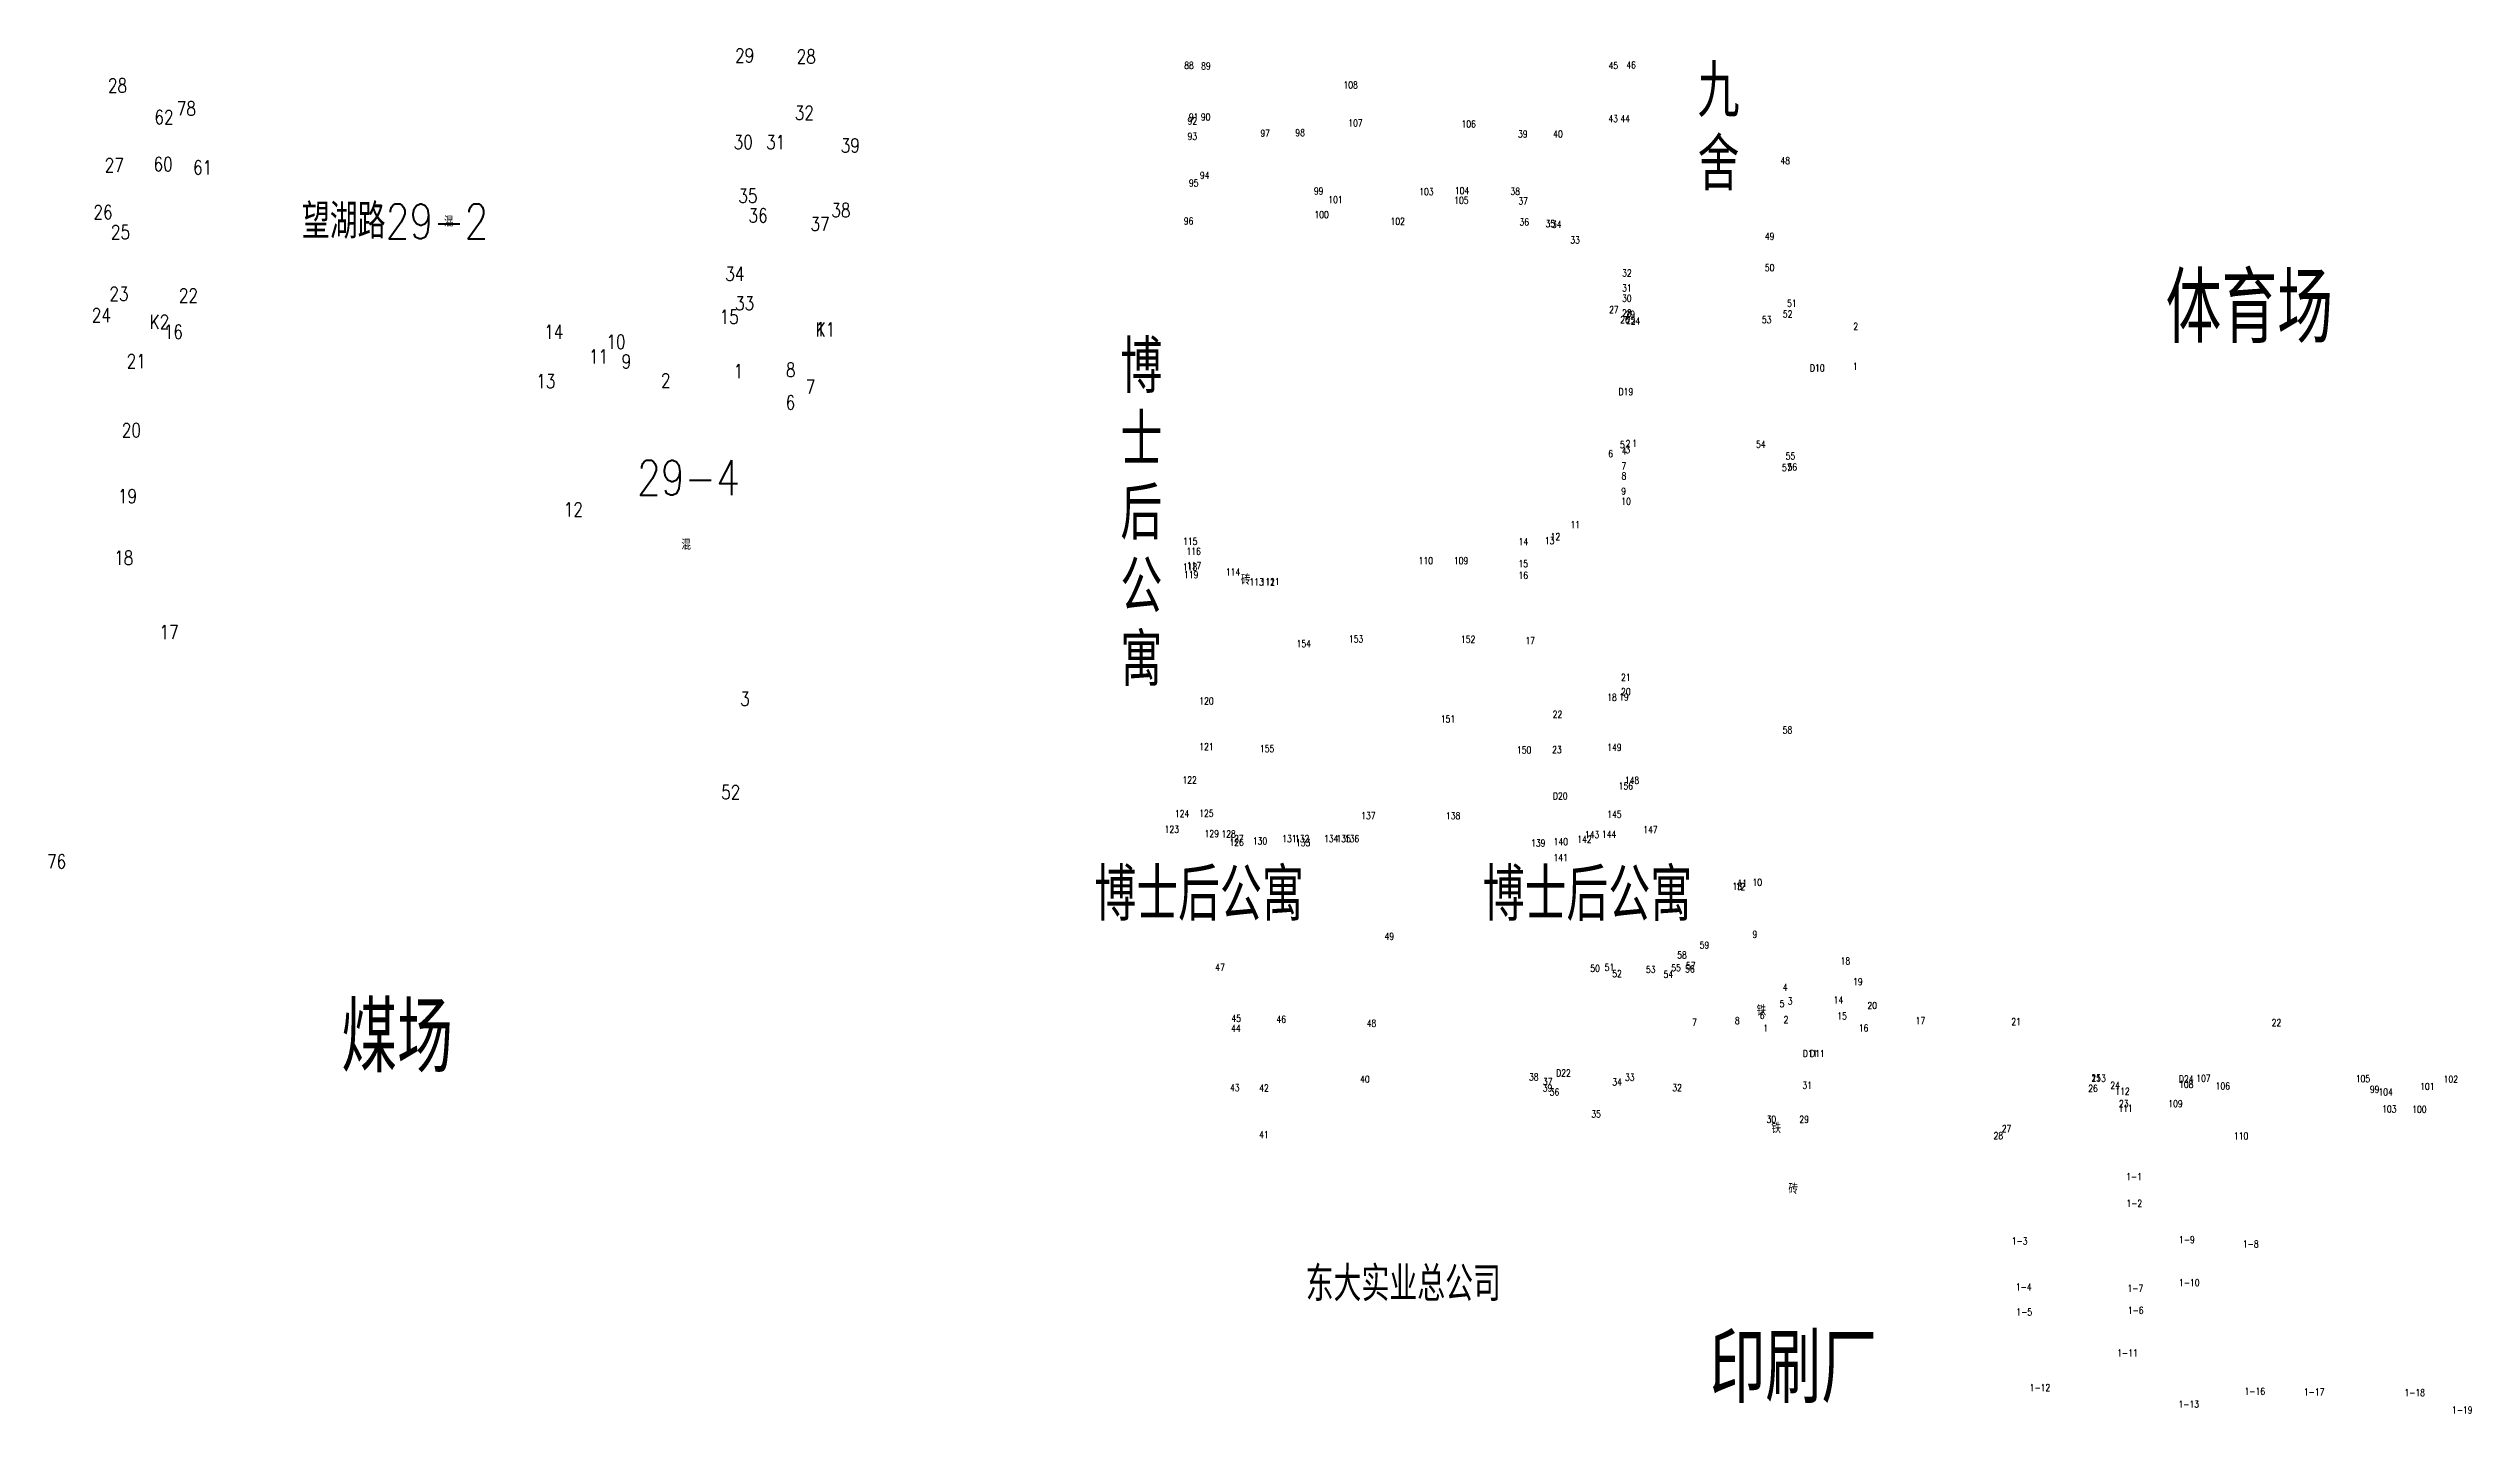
# Model space of a CAD drawing. Extents: x -992 to 2561, y -723 to 1492.
# Drawn here: x -492.5 to -145.2, y -489.8 to -294.1 of the extents above; entities that cross this region are included whole.
import ezdxf
from ezdxf.enums import TextEntityAlignment as Align

# ---------------------------------------------------------------- set-up
doc = ezdxf.new("R2010")
doc.units = 0
doc.header["$LTSCALE"] = 0.5
doc.linetypes.add('X6', pattern=[2, 1, -1])
for name, color, linetype in [('JMD', 6, 'CONTINUOUS'), ('ZDH', 1, 'CONTINUOUS'), ('ZJ', 7, 'CONTINUOUS')]:
    doc.layers.add(name, color=color, linetype=linetype)
doc.styles.add('HZ', font='rs.shx', dxfattribs={"width": 0.8, "bigfont": 'hztxt.shx'})

msp = doc.modelspace()

# ---------------------------------------------------------------- texts
at = {"layer": 'JMD', "linetype": 'Continuous', "style": 'HZ', "width": 0.8}
for s, p in [('九', (-256.11, -304, -8.92)), ('舍', (-256.11, -314.5, -8.92)), ('博', (-338.85, -343.53, -8.92)), ('士', (-338.85, -354.03, -8.92)), ('后', (-338.85, -364.53, -8.92)), ('公', (-338.85, -375.03, -8.92)), ('寓', (-338.85, -385.53, -8.92))]:
    msp.add_text(s, height=7.5, dxfattribs=at).set_placement(p)
for s, p in [('混', (-434.44, -318.94, -0.21)), ('混', (-400.41, -365.26, -0.21)), ('砖', (-320.2, -370.28, -8.92)), ('铁', (-246.28, -432.04, -8.92)), ('铁', (-246.28, -432.04, -8.92)), ('铁', (-244.16, -448.9, -8.92)), ('铁', (-244.16, -448.9, -8.92)), ('砖', (-241.71, -457.61, -8.92))]:
    msp.add_text(s, height=1.5, dxfattribs=at).set_placement(p, align=Align.MIDDLE_RIGHT)
for s, height, p in [('体育场', 10, (-177.02, -330.82, -8.92)), ('博士后公寓', 7.5, (-327.57, -415.03, -8.92)), ('博士后公寓', 7.5, (-271.9, -415.05, -8.92)), ('东大实业总公司', 5, (-298.3, -470.96, -8.92)), ('印刷厂', 10, (-242.39, -482.95, -8.92))]:
    msp.add_text(s, height=height, dxfattribs=at).set_placement(p, align=Align.MIDDLE)
at = {"layer": 'ZDH', "linetype": 'Continuous', "style": 'HZ', "width": 0.8}
for s, height, p in [('29', 2, (-394.08, -296.15, -0.21)), ('28', 2, (-385.26, -296.3, -0.21)), ('28', 2, (-483.99, -300.47, -0.21)), ('88', 1, (-329.7, -297.05, -0.24)), ('88', 1, (-329.7, -297.05, -0.24)), ('88', 1, (-329.7, -297.05, -0.24)), ('88', 1, (-329.7, -297.05, -0.24)), ('89', 1, (-327.28, -297.14, -0.2)), ('89', 1, (-327.28, -297.14, -0.2)), ('89', 1, (-327.28, -297.14, -0.2)), ('89', 1, (-327.28, -297.14, -0.2)), ('45', 1, (-268.87, -297.09, -0.31)), ('45', 1, (-268.87, -297.09, -0.31)), ('46', 1, (-266.33, -297.03, -0.17)), ('46', 1, (-266.33, -297.03, -0.17)), ('46', 1, (-266.33, -297.03, -0.17)), ('46', 1, (-266.33, -297.03, -0.17)), ('78', 2, (-474.12, -303.75, -0.21)), ('108', 1, (-306.87, -299.88, -0.09)), ('108', 1, (-306.87, -299.88, -0.09)), ('108', 1, (-306.87, -299.88, -0.09)), ('108', 1, (-306.87, -299.88, -0.09)), ('62', 2, (-477.33, -304.98, -0.21)), ('32', 2, (-385.53, -304.37, -0.21)), ('92', 1, (-329.22, -305.05, -0.24)), ('92', 1, (-329.22, -305.05, -0.24)), ('92', 1, (-329.22, -305.05, -0.24)), ('92', 1, (-329.22, -305.05, -0.24)), ('91', 1, (-329.03, -304.48, -0.26)), ('91', 1, (-329.03, -304.48, -0.26)), ('91', 1, (-329.03, -304.48, -0.26)), ('91', 1, (-329.03, -304.48, -0.26)), ('90', 1, (-327.32, -304.49, -0.21)), ('90', 1, (-327.32, -304.49, -0.21)), ('90', 1, (-327.32, -304.49, -0.21)), ('90', 1, (-327.32, -304.49, -0.21)), ('107', 1, (-306.18, -305.35, -0.09)), ('107', 1, (-306.18, -305.35, -0.09)), ('107', 1, (-306.18, -305.35, -0.09)), ('107', 1, (-306.18, -305.35, -0.09)), ('106', 1, (-289.95, -305.48, -0.1)), ('106', 1, (-289.95, -305.48, -0.1)), ('106', 1, (-289.95, -305.48, -0.1)), ('106', 1, (-289.95, -305.48, -0.1)), ('43', 1, (-268.9, -304.7, -0.33)), ('43', 1, (-268.9, -304.7, -0.33)), ('44', 1, (-267.17, -304.73, -0.4)), ('44', 1, (-267.17, -304.73, -0.4)), ('30', 2, (-394.29, -308.6, -0.21)), ('31', 2, (-389.64, -308.6, -0.21)), ('39', 2, (-378.94, -309.05, -0.21)), ('93', 1, (-329.22, -307.24, -0.19)), ('93', 1, (-329.22, -307.24, -0.19)), ('93', 1, (-329.22, -307.24, -0.19)), ('93', 1, (-329.22, -307.24, -0.19)), ('97', 1, (-318.78, -306.79, -0.29)), ('97', 1, (-318.78, -306.79, -0.29)), ('97', 1, (-318.78, -306.79, -0.29)), ('97', 1, (-318.78, -306.79, -0.29)), ('98', 1, (-313.77, -306.74, -0.27)), ('98', 1, (-313.77, -306.74, -0.27)), ('98', 1, (-313.77, -306.74, -0.27)), ('98', 1, (-313.77, -306.74, -0.27)), ('39', 1, (-281.86, -306.9, -0.42)), ('39', 1, (-281.86, -306.9, -0.42)), ('40', 1, (-276.81, -306.89, -0.35)), ('40', 1, (-276.81, -306.89, -0.35)), ('27', 2, (-484.45, -311.87, -0.21)), ('60', 2, (-477.45, -311.73, -0.21)), ('61', 2, (-471.79, -312.2, -0.21)), ('94', 1, (-327.46, -312.83, -0.26)), ('94', 1, (-327.46, -312.83, -0.26)), ('94', 1, (-327.46, -312.83, -0.26)), ('94', 1, (-327.46, -312.83, -0.26)), ('48', 1, (-244.24, -310.71, -0.03)), ('48', 1, (-244.24, -310.71, -0.03)), ('48', 1, (-244.24, -310.71, -0.03)), ('48', 1, (-244.24, -310.71, -0.03)), ('35', 2, (-393.62, -316.27, -0.21)), ('95', 1, (-329.03, -313.93, -0.24)), ('95', 1, (-329.03, -313.93, -0.24)), ('95', 1, (-329.03, -313.93, -0.24)), ('95', 1, (-329.03, -313.93, -0.24)), ('99', 1, (-311.11, -315.06, -0.25)), ('99', 1, (-311.11, -315.06, -0.25)), ('99', 1, (-311.11, -315.06, -0.25)), ('99', 1, (-311.11, -315.06, -0.25)), ('101', 1, (-309.05, -316.33, -0.18)), ('101', 1, (-309.05, -316.33, -0.18)), ('101', 1, (-309.05, -316.33, -0.18)), ('101', 1, (-309.05, -316.33, -0.18)), ('103', 1, (-296.01, -315.19, -0.2)), ('103', 1, (-296.01, -315.19, -0.2)), ('103', 1, (-296.01, -315.19, -0.2)), ('103', 1, (-296.01, -315.19, -0.2)), ('105', 1, (-291, -316.41, -0.22)), ('105', 1, (-291, -316.41, -0.22)), ('105', 1, (-291, -316.41, -0.22)), ('105', 1, (-291, -316.41, -0.22)), ('104', 1, (-290.91, -315.05, -0.21)), ('104', 1, (-290.91, -315.05, -0.21)), ('104', 1, (-290.91, -315.05, -0.21)), ('104', 1, (-290.91, -315.05, -0.21)), ('38', 1, (-282.94, -315.13, 1.46)), ('38', 1, (-282.94, -315.13, 1.46)), ('37', 1, (-281.8, -316.52, 0.83)), ('37', 1, (-281.8, -316.52, 0.83)), ('26', 2, (-486.07, -318.61, -0.21)), ('25', 2, (-483.57, -321.49, -0.21)), ('36', 2, (-392.16, -319.09, -0.21)), ('37', 2, (-383.28, -320.31, -0.21)), ('38', 2, (-380.29, -318.32, -0.21)), ('96', 1, (-329.77, -319.39, 0.13)), ('96', 1, (-329.77, -319.39, 0.13)), ('96', 1, (-329.77, -319.39, 0.13)), ('96', 1, (-329.77, -319.39, 0.13)), ('100', 1, (-311.04, -318.49, -0.23)), ('100', 1, (-311.04, -318.49, -0.23)), ('100', 1, (-311.04, -318.49, -0.23)), ('100', 1, (-311.04, -318.49, -0.23)), ('102', 1, (-300.13, -319.43, -0.15)), ('102', 1, (-300.13, -319.43, -0.15)), ('102', 1, (-300.13, -319.43, -0.15)), ('102', 1, (-300.13, -319.43, -0.15)), ('36', 1, (-281.64, -319.52, 1.12)), ('36', 1, (-281.64, -319.52, 1.12)), ('35', 1, (-277.91, -319.77, -0.35)), ('35', 1, (-277.91, -319.77, -0.35)), ('34', 1, (-277, -319.87, -0.35)), ('34', 1, (-277, -319.87, -0.35)), ('33', 1, (-274.36, -322.1, -0.35)), ('33', 1, (-274.36, -322.1, -0.35)), ('49', 1, (-246.46, -321.58, -0.1)), ('49', 1, (-246.46, -321.58, -0.1)), ('49', 1, (-246.46, -321.58, -0.1)), ('49', 1, (-246.46, -321.58, -0.1)), ('34', 2, (-395.5, -327.46, -0.21)), ('32', 1, (-266.93, -326.85, -0.3)), ('32', 1, (-266.93, -326.85, -0.3)), ('50', 1, (-246.47, -326.07, -0.1)), ('50', 1, (-246.47, -326.07, -0.1)), ('50', 1, (-246.47, -326.07, -0.1)), ('50', 1, (-246.47, -326.07, -0.1)), ('23', 2, (-483.78, -330.32, -0.21)), ('22', 2, (-473.82, -330.56, -0.21)), ('33', 2, (-394.09, -331.68, -0.21)), ('31', 1, (-266.94, -328.97, -0.31)), ('31', 1, (-266.94, -328.97, -0.31)), ('30', 1, (-266.94, -330.48, -0.31)), ('30', 1, (-266.94, -330.48, -0.31)), ('24', 2, (-486.3, -333.36, -0.21)), ('K2', 2, (-478.01, -334.35, -0.21)), ('15', 2, (-396.31, -333.62, -0.21)), ('K1', 2, (-382.54, -335.44, -0.21)), ('1', 2, (-382.54, -335.37, -0.21)), ('27', 1, (-268.79, -332.1, -1.59)), ('27', 1, (-268.79, -332.1, -1.59)), ('26', 1, (-267.2, -333.53, -0.31)), ('26', 1, (-267.2, -333.53, -0.31)), ('28', 1, (-266.94, -332.59, -0.31)), ('28', 1, (-266.94, -332.59, -0.31)), ('29', 1, (-266.44, -332.78, -0.31)), ('29', 1, (-266.44, -332.78, -0.31)), ('25', 1, (-266.37, -333.64, -0.29)), ('25', 1, (-266.37, -333.64, -0.29)), ('24', 1, (-265.7, -333.7, -0.19)), ('24', 1, (-265.7, -333.7, -0.19)), ('53', 1, (-246.89, -333.54, -0.2)), ('53', 1, (-246.89, -333.54, -0.2)), ('53', 1, (-246.89, -333.54, -0.2)), ('53', 1, (-246.89, -333.54, -0.2)), ('52', 1, (-243.89, -332.7, -0.17)), ('52', 1, (-243.89, -332.7, -0.17)), ('52', 1, (-243.89, -332.7, -0.17)), ('52', 1, (-243.89, -332.7, -0.17)), ('51', 1, (-243.28, -331.2, -0.15)), ('51', 1, (-243.28, -331.2, -0.15)), ('51', 1, (-243.28, -331.2, -0.15)), ('51', 1, (-243.28, -331.2, -0.15)), ('16', 2, (-475.99, -335.77, -0.21)), ('14', 2, (-421.45, -335.75, -0.21)), ('10', 2, (-412.53, -337.19, -0.21)), ('2', 1, (-233.78, -334.48, -0.09)), ('2', 1, (-233.78, -334.48, -0.09)), ('21', 2, (-481.31, -339.97, -0.21)), ('11', 2, (-415.05, -339.31, -0.21)), ('9', 2, (-410.35, -340.03, -0.21)), ('1', 2, (-394.3, -341.41, -0.21)), ('8', 2, (-386.8, -341.22, -0.21)), ('D10', 1, (-240, -340.44, -1.43)), ('D10', 1, (-240, -340.44, -1.43)), ('D10', 1, (-239.99, -340.44, 1.08)), ('D10', 1, (-239.99, -340.44, 1.08)), ('1', 1, (-233.86, -340.21, -0.1)), ('1', 1, (-233.86, -340.21, -0.1)), ('13', 2, (-422.59, -342.84, -0.21)), ('2', 2, (-404.72, -342.73, -0.21)), ('7', 2, (-383.96, -343.65, -0.21)), ('D19', 1, (-267.43, -343.86, -1.7)), ('D19', 1, (-267.43, -343.86, 1.08)), ('D19', 1, (-267.43, -343.86, -1.7)), ('D19', 1, (-267.43, -343.86, 1.08)), ('6', 2, (-386.84, -345.89, -0.21)), ('20', 2, (-482, -349.86, -0.21)), ('5', 1, (-267.24, -351.44, -0.33)), ('5', 1, (-267.24, -351.44, -0.33)), ('2', 1, (-266.43, -351.28, -0.31)), ('2', 1, (-266.43, -351.28, -0.31)), ('1', 1, (-265.48, -351.27, -0.07)), ('1', 1, (-265.48, -351.27, -0.07)), ('54', 1, (-247.73, -351.4, -0.2)), ('54', 1, (-247.73, -351.4, -0.2)), ('54', 1, (-247.73, -351.4, -0.2)), ('54', 1, (-247.73, -351.4, -0.2)), ('6', 1, (-268.92, -352.74, -0.34)), ('6', 1, (-268.92, -352.74, -0.34)), ('7', 1, (-267.04, -354.49, -0.33)), ('7', 1, (-267.04, -354.49, -0.33)), ('4', 1, (-266.99, -352.33, -0.32)), ('4', 1, (-266.99, -352.33, -0.32)), ('3', 1, (-266.47, -352.17, 1.18)), ('3', 1, (-266.47, -352.17, 1.18)), ('57', 1, (-244.01, -354.72, -0.04)), ('57', 1, (-244.01, -354.72, -0.04)), ('57', 1, (-244.01, -354.72, -0.04)), ('57', 1, (-244.01, -354.72, -0.04)), ('55', 1, (-243.48, -353.09, -0.16)), ('55', 1, (-243.48, -353.09, -0.16)), ('55', 1, (-243.48, -353.09, -0.16)), ('55', 1, (-243.48, -353.09, -0.16)), ('56', 1, (-243.22, -354.63, -0.21)), ('56', 1, (-243.22, -354.63, -0.21)), ('56', 1, (-243.22, -354.63, -0.21)), ('56', 1, (-243.22, -354.63, -0.21)), ('19', 2, (-482.56, -359.34, -0.21)), ('9', 1, (-267.06, -358.11, -0.33)), ('9', 1, (-267.06, -358.11, -0.33)), ('8', 1, (-267.01, -355.92, -0.33)), ('8', 1, (-267.01, -355.92, -0.33)), ('12', 2, (-418.65, -361.22, -0.21)), ('10', 1, (-267.04, -359.57, -0.34)), ('10', 1, (-267.04, -359.57, -0.34)), ('115', 1, (-329.87, -365.31, 0.31)), ('115', 1, (-329.87, -365.31, 0.31)), ('14', 1, (-281.77, -365.35, 1.15)), ('14', 1, (-281.77, -365.35, 1.15)), ('13', 1, (-278.01, -365.21, -0.38)), ('13', 1, (-278.01, -365.21, -0.38)), ('12', 1, (-277.17, -364.65, -0.37)), ('12', 1, (-277.17, -364.65, -0.37)), ('11', 1, (-274.34, -362.91, -0.39)), ('11', 1, (-274.34, -362.91, -0.39)), ('18', 2, (-483.1, -368.16, -0.21)), ('118', 1, (-329.89, -368.98, -0.06)), ('118', 1, (-329.89, -368.98, -0.06)), ('116', 1, (-329.37, -366.73, -0.07)), ('116', 1, (-329.37, -366.73, -0.07)), ('117', 1, (-329.33, -368.8, -0.05)), ('117', 1, (-329.33, -368.8, -0.05)), ('110', 1, (-296.09, -368.09, 0.32)), ('110', 1, (-296.09, -368.09, 0.32)), ('109', 1, (-291.04, -368.09, 0.63)), ('109', 1, (-291.04, -368.09, 0.63)), ('15', 1, (-281.79, -368.49, 1.2)), ('15', 1, (-281.79, -368.49, 1.2)), ('119', 1, (-329.73, -370.08, 0.41)), ('119', 1, (-329.73, -370.08, 0.41)), ('114', 1, (-323.73, -369.69, -0.06)), ('114', 1, (-323.73, -369.69, -0.06)), ('113', 1, (-320.36, -371.15, -0.05)), ('113', 1, (-320.36, -371.15, -0.05)), ('112', 1, (-318.77, -371.14, -0.05)), ('112', 1, (-318.77, -371.14, -0.05)), ('111', 1, (-318.06, -371.06, -0.05)), ('111', 1, (-318.06, -371.06, -0.05)), ('16', 1, (-281.78, -370.18, 0.32)), ('16', 1, (-281.78, -370.18, 0.32)), ('17', 2, (-476.61, -378.83, -0.21)), ('153', 1, (-306.09, -379.32, -0.15)), ('153', 1, (-306.09, -379.32, -0.15)), ('152', 1, (-290.03, -379.35, -0.16)), ('152', 1, (-290.03, -379.35, -0.16)), ('17', 1, (-280.79, -379.54, -0.32)), ('17', 1, (-280.79, -379.54, -0.32)), ('154', 1, (-313.59, -379.99, -0.15)), ('154', 1, (-313.59, -379.99, -0.15)), ('21', 1, (-267.08, -384.78, -0.33)), ('21', 1, (-267.08, -384.78, -0.33)), ('3', 2, (-393.37, -388.37, -0.21)), ('120', 1, (-327.54, -388.17, -0.18)), ('120', 1, (-327.54, -388.17, -0.18)), ('18', 1, (-269.06, -387.66, -0.34)), ('18', 1, (-269.06, -387.66, -0.34)), ('19', 1, (-267.36, -387.61, -0.35)), ('19', 1, (-267.36, -387.61, -0.35)), ('20', 1, (-267.08, -386.87, -0.34)), ('20', 1, (-267.08, -386.87, -0.34)), ('151', 1, (-292.92, -390.79, -0.14)), ('151', 1, (-292.92, -390.79, -0.14)), ('22', 1, (-276.88, -390.08, -0.36)), ('22', 1, (-276.88, -390.08, -0.36)), ('58', 1, (-243.91, -392.35, -0.09)), ('58', 1, (-243.91, -392.35, -0.09)), ('58', 1, (-243.91, -392.35, -0.09)), ('58', 1, (-243.91, -392.35, -0.09)), ('121', 1, (-327.54, -394.75, -0.16)), ('121', 1, (-327.54, -394.75, -0.16)), ('155', 1, (-318.85, -395.02, -0.16)), ('155', 1, (-318.85, -395.02, -0.16)), ('150', 1, (-282, -395.21, -0.25)), ('150', 1, (-282, -395.21, -0.25)), ('23', 1, (-276.96, -395.15, -0.39)), ('23', 1, (-276.96, -395.15, -0.39)), ('149', 1, (-269.07, -394.82, -0.22)), ('149', 1, (-269.07, -394.82, -0.22)), ('122', 1, (-329.95, -399.52, -0.18)), ('122', 1, (-329.95, -399.52, -0.18)), ('156', 1, (-267.42, -400.39, -0.22)), ('156', 1, (-267.42, -400.39, -0.22)), ('148', 1, (-266.54, -399.56, -0.21)), ('148', 1, (-266.54, -399.56, -0.21)), ('52', 2, (-396.08, -401.74, -0.21)), ('D20', 1, (-276.84, -401.83, -1.6)), ('D20', 1, (-276.84, -401.83, 1.08)), ('D20', 1, (-276.84, -401.83, -1.6)), ('D20', 1, (-276.84, -401.83, 1.08)), ('123', 1, (-332.51, -406.57, 0.35)), ('123', 1, (-332.51, -406.57, 0.35)), ('124', 1, (-331.03, -404.36, -0.2)), ('124', 1, (-331.03, -404.36, -0.2)), ('125', 1, (-327.55, -404.3, -0.22)), ('125', 1, (-327.55, -404.3, -0.22)), ('129', 1, (-326.78, -407.21, -0.21)), ('129', 1, (-326.78, -407.21, -0.21)), ('128', 1, (-324.37, -407.25, -0.28)), ('128', 1, (-324.37, -407.25, -0.28)), ('137', 1, (-304.33, -404.61, -0.19)), ('137', 1, (-304.33, -404.61, -0.19)), ('138', 1, (-292.18, -404.65, -0.16)), ('138', 1, (-292.18, -404.65, -0.16)), ('143', 1, (-272.26, -407.33, -0.23)), ('143', 1, (-272.26, -407.33, -0.23)), ('144', 1, (-269.82, -407.32, -0.19)), ('144', 1, (-269.82, -407.32, -0.19)), ('145', 1, (-269.07, -404.44, -0.21)), ('145', 1, (-269.07, -404.44, -0.21)), ('147', 1, (-263.9, -406.64, 0.12)), ('147', 1, (-263.9, -406.64, 0.12)), ('127', 1, (-323.24, -407.9, -0.15)), ('127', 1, (-323.24, -407.9, -0.15)), ('126', 1, (-323.22, -408.46, -0.12)), ('126', 1, (-323.22, -408.46, -0.12)), ('130', 1, (-319.87, -408.27, -0.13)), ('130', 1, (-319.87, -408.27, -0.13)), ('131', 1, (-315.66, -407.92, -0.14)), ('131', 1, (-315.66, -407.92, -0.14)), ('132', 1, (-313.83, -407.93, -0.14)), ('132', 1, (-313.83, -407.93, -0.14)), ('133', 1, (-313.68, -408.48, -0.12)), ('133', 1, (-313.68, -408.48, -0.12)), ('134', 1, (-309.66, -407.94, -0.14)), ('134', 1, (-309.66, -407.94, -0.14)), ('135', 1, (-307.88, -407.94, -0.14)), ('135', 1, (-307.88, -407.94, -0.14)), ('136', 1, (-306.67, -407.94, -0.14)), ('136', 1, (-306.67, -407.94, -0.14)), ('139', 1, (-279.98, -408.55, -0.15)), ('139', 1, (-279.98, -408.55, -0.15)), ('141', 1, (-276.77, -410.64, -0.12)), ('141', 1, (-276.77, -410.64, -0.12)), ('140', 1, (-276.75, -408.34, -0.13)), ('140', 1, (-276.75, -408.34, -0.13)), ('142', 1, (-273.35, -408.02, -0.19)), ('142', 1, (-273.35, -408.02, -0.19)), ('11', 1, (-250.38, -414.32, 2.39)), ('11', 1, (-250.38, -414.32, 2.39)), ('11', 1, (-250.38, -414.32, 2.39)), ('11', 1, (-250.38, -414.32, 2.39)), ('10', 1, (-248.24, -414.2, 0.02)), ('10', 1, (-248.24, -414.2, 0.02)), ('10', 1, (-248.24, -414.2, 0.02)), ('10', 1, (-248.24, -414.2, 0.02)), ('13', 1, (-251.12, -414.76, 2.72)), ('13', 1, (-251.12, -414.76, 2.72)), ('13', 1, (-251.12, -414.76, 2.72)), ('13', 1, (-251.12, -414.76, 2.72)), ('12', 1, (-250.64, -414.82, 2.7)), ('12', 1, (-250.64, -414.82, 2.7)), ('12', 1, (-250.64, -414.82, 2.7)), ('12', 1, (-250.64, -414.82, 2.7)), ('49', 1, (-300.98, -421.91, 0.79)), ('49', 1, (-300.98, -421.91, 0.79)), ('49', 1, (-300.98, -421.91, 0.79)), ('49', 1, (-300.98, -421.91, 0.79)), ('58', 1, (-259.03, -424.6, 0.66)), ('58', 1, (-259.03, -424.6, 0.66)), ('58', 1, (-259.03, -424.6, 0.66)), ('58', 1, (-259.03, -424.6, 0.66)), ('59', 1, (-255.81, -423.19, 0.66)), ('59', 1, (-255.81, -423.19, 0.66)), ('59', 1, (-255.81, -423.19, 0.66)), ('59', 1, (-255.81, -423.19, 0.66)), ('9', 1, (-248.25, -421.63, 0.01)), ('9', 1, (-248.25, -421.63, 0.01)), ('9', 1, (-248.25, -421.63, 0.01)), ('9', 1, (-248.25, -421.63, 0.01)), ('47', 1, (-325.26, -426.38, 0.51)), ('47', 1, (-325.26, -426.38, 0.51)), ('47', 1, (-325.26, -426.38, 0.51)), ('47', 1, (-325.26, -426.38, 0.51)), ('50', 1, (-271.49, -426.49, 0.64)), ('50', 1, (-271.49, -426.49, 0.64)), ('50', 1, (-271.49, -426.49, 0.64)), ('50', 1, (-271.49, -426.49, 0.64)), ('51', 1, (-269.43, -426.37, 0.69)), ('51', 1, (-269.43, -426.37, 0.69)), ('51', 1, (-269.43, -426.37, 0.69)), ('51', 1, (-269.43, -426.37, 0.69)), ('52', 1, (-268.34, -427.28, 0.61)), ('52', 1, (-268.34, -427.28, 0.61)), ('52', 1, (-268.34, -427.28, 0.61)), ('52', 1, (-268.34, -427.28, 0.61)), ('53', 1, (-263.5, -426.68, 0.66)), ('53', 1, (-263.5, -426.68, 0.66)), ('53', 1, (-263.5, -426.68, 0.66)), ('53', 1, (-263.5, -426.68, 0.66)), ('54', 1, (-260.99, -427.35, 0.59)), ('54', 1, (-260.99, -427.35, 0.59)), ('54', 1, (-260.99, -427.35, 0.59)), ('54', 1, (-260.99, -427.35, 0.59)), ('55', 1, (-259.88, -426.44, 0.7)), ('55', 1, (-259.88, -426.44, 0.7)), ('55', 1, (-259.88, -426.44, 0.7)), ('55', 1, (-259.88, -426.44, 0.7)), ('56', 1, (-257.9, -426.61, 0.66)), ('56', 1, (-257.9, -426.61, 0.66)), ('56', 1, (-257.9, -426.61, 0.66)), ('56', 1, (-257.9, -426.61, 0.66)), ('57', 1, (-257.77, -426.11, 0.67)), ('57', 1, (-257.77, -426.11, 0.67)), ('57', 1, (-257.77, -426.11, 0.67)), ('57', 1, (-257.77, -426.11, 0.67)), ('18', 1, (-235.61, -425.45, -0.09)), ('18', 1, (-235.61, -425.45, -0.09)), ('18', 1, (-235.61, -425.45, -0.09)), ('18', 1, (-235.61, -425.45, -0.09)), ('5', 1, (-244.35, -431.6, -0.06)), ('5', 1, (-244.35, -431.6, -0.06)), ('5', 1, (-244.35, -431.6, -0.06)), ('5', 1, (-244.35, -431.6, -0.06)), ('4', 1, (-243.91, -429.24, -0.02)), ('4', 1, (-243.91, -429.24, -0.02)), ('4', 1, (-243.91, -429.24, -0.02)), ('4', 1, (-243.91, -429.24, -0.02)), ('3', 1, (-243.19, -431.2, -0.16)), ('3', 1, (-243.19, -431.2, -0.16)), ('3', 1, (-243.19, -431.2, -0.16)), ('3', 1, (-243.19, -431.2, -0.16)), ('14', 1, (-236.6, -431.07, -1.3)), ('14', 1, (-236.6, -431.07, -1.3)), ('14', 1, (-236.6, -431.07, -1.3)), ('14', 1, (-236.6, -431.07, -1.3)), ('19', 1, (-233.82, -428.43, 0.24)), ('19', 1, (-233.82, -428.43, 0.24)), ('19', 1, (-233.82, -428.43, 0.24)), ('19', 1, (-233.82, -428.43, 0.24)), ('44', 1, (-322.98, -435.1, 0.41)), ('44', 1, (-322.98, -435.1, 0.41)), ('44', 1, (-322.98, -435.1, 0.41)), ('44', 1, (-322.98, -435.1, 0.41)), ('45', 1, (-322.94, -433.67, 0.45)), ('45', 1, (-322.94, -433.67, 0.45)), ('45', 1, (-322.94, -433.67, 0.45)), ('45', 1, (-322.94, -433.67, 0.45)), ('46', 1, (-316.48, -433.82, 0.48)), ('46', 1, (-316.48, -433.82, 0.48)), ('46', 1, (-316.48, -433.82, 0.48)), ('46', 1, (-316.48, -433.82, 0.48)), ('48', 1, (-303.55, -434.39, 0.66)), ('48', 1, (-303.55, -434.39, 0.66)), ('48', 1, (-303.55, -434.39, 0.66)), ('48', 1, (-303.55, -434.39, 0.66)), ('7', 1, (-256.88, -434.24, 0.09)), ('7', 1, (-256.88, -434.24, 0.09)), ('7', 1, (-256.88, -434.24, 0.09)), ('7', 1, (-256.88, -434.24, 0.09)), ('8', 1, (-250.77, -434.03, -0.1)), ('8', 1, (-250.77, -434.03, -0.1)), ('8', 1, (-250.77, -434.03, -0.1)), ('8', 1, (-250.77, -434.03, -0.1)), ('6', 1, (-247.2, -433.23, -0.08)), ('6', 1, (-247.2, -433.23, -0.08)), ('6', 1, (-247.2, -433.23, -0.08)), ('6', 1, (-247.2, -433.23, -0.08)), ('1', 1, (-246.7, -435.09, -0.16)), ('1', 1, (-246.7, -435.09, -0.16)), ('1', 1, (-246.7, -435.09, -0.16)), ('1', 1, (-246.7, -435.09, -0.16)), ('2', 1, (-243.78, -433.85, -0.16)), ('2', 1, (-243.78, -433.85, -0.16)), ('2', 1, (-243.78, -433.85, -0.16)), ('2', 1, (-243.78, -433.85, -0.16)), ('15', 1, (-236.08, -433.34, -1.34)), ('15', 1, (-236.08, -433.34, -1.34)), ('15', 1, (-236.08, -433.34, -1.34)), ('15', 1, (-236.08, -433.34, -1.34)), ('16', 1, (-233, -435.06, -1.35)), ('16', 1, (-233, -435.06, -1.35)), ('16', 1, (-233, -435.06, -1.35)), ('16', 1, (-233, -435.06, -1.35)), ('20', 1, (-231.76, -431.84, 0.24)), ('20', 1, (-231.76, -431.84, 0.24)), ('20', 1, (-231.76, -431.84, 0.24)), ('20', 1, (-231.76, -431.84, 0.24)), ('17', 1, (-224.85, -434.03, -0.14)), ('17', 1, (-224.85, -434.03, -0.14)), ('17', 1, (-224.85, -434.03, -0.14)), ('17', 1, (-224.85, -434.03, -0.14)), ('21', 1, (-211.14, -434.14, -0.08)), ('21', 1, (-211.14, -434.14, -0.08)), ('21', 1, (-211.14, -434.14, -0.08)), ('21', 1, (-211.14, -434.14, -0.08)), ('22', 1, (-173.81, -434.29, -0.04)), ('22', 1, (-173.81, -434.29, -0.04)), ('22', 1, (-173.81, -434.29, -0.04)), ('22', 1, (-173.81, -434.29, -0.04)), ('38', 1, (-280.28, -442.09, -0.21)), ('38', 1, (-280.28, -442.09, -0.21)), ('38', 1, (-280.28, -442.09, -0.21)), ('38', 1, (-280.28, -442.09, -0.21)), ('D22', 1, (-276.38, -441.53, -1.51)), ('D22', 1, (-276.38, -441.53, -1.51)), ('D22', 1, (-276.38, -441.53, -1.51)), ('D22', 1, (-276.38, -441.53, -1.51)), ('33', 1, (-266.51, -442.12, -0.27)), ('33', 1, (-266.51, -442.12, -0.27)), ('33', 1, (-266.51, -442.12, -0.27)), ('33', 1, (-266.51, -442.12, -0.27)), ('D11', 1, (-241.02, -438.72, 1.08)), ('D11', 1, (-241.02, -438.72, 1.08)), ('D11', 1, (-241.02, -438.72, 1.08)), ('D11', 1, (-241.02, -438.72, 1.08)), ('D11', 1, (-239.99, -438.72, 1.08)), ('D11', 1, (-239.99, -438.72, 1.08)), ('43', 1, (-323.14, -443.63, -0.12)), ('43', 1, (-323.14, -443.63, -0.12)), ('43', 1, (-323.14, -443.63, -0.12)), ('43', 1, (-323.14, -443.63, -0.12)), ('42', 1, (-318.95, -443.67, -0.18)), ('42', 1, (-318.95, -443.67, -0.18)), ('42', 1, (-318.95, -443.67, -0.18)), ('42', 1, (-318.95, -443.67, -0.18)), ('40', 1, (-304.49, -442.4, -0.21)), ('40', 1, (-304.49, -442.4, -0.21)), ('40', 1, (-304.49, -442.4, -0.21)), ('40', 1, (-304.49, -442.4, -0.21)), ('39', 1, (-278.31, -443.68, 0.01)), ('39', 1, (-278.31, -443.68, 0.01)), ('39', 1, (-278.31, -443.68, 0.01)), ('39', 1, (-278.31, -443.68, 0.01)), ('37', 1, (-278.29, -442.78, -0.21)), ('37', 1, (-278.29, -442.78, -0.21)), ('37', 1, (-278.29, -442.78, -0.21)), ('37', 1, (-278.29, -442.78, -0.21)), ('36', 1, (-277.31, -444.26, -0.22)), ('36', 1, (-277.31, -444.26, -0.22)), ('36', 1, (-277.31, -444.26, -0.22)), ('36', 1, (-277.31, -444.26, -0.22)), ('34', 1, (-268.34, -442.79, -0.27)), ('34', 1, (-268.34, -442.79, -0.27)), ('34', 1, (-268.34, -442.79, -0.27)), ('34', 1, (-268.34, -442.79, -0.27)), ('32', 1, (-259.73, -443.61, -0.09)), ('32', 1, (-259.73, -443.61, -0.09)), ('32', 1, (-259.73, -443.61, -0.09)), ('32', 1, (-259.73, -443.61, -0.09)), ('31', 1, (-241.08, -443.3, -0.11)), ('31', 1, (-241.08, -443.3, -0.11)), ('31', 1, (-241.08, -443.3, -0.11)), ('31', 1, (-241.08, -443.3, -0.11)), ('26', 1, (-200.11, -443.73, -0.06)), ('26', 1, (-200.11, -443.73, -0.06)), ('26', 1, (-200.11, -443.73, -0.06)), ('26', 1, (-200.11, -443.73, -0.06)), ('25', 1, (-199.66, -442.24, -0.16)), ('25', 1, (-199.66, -442.24, -0.16)), ('25', 1, (-199.66, -442.24, -0.16)), ('25', 1, (-199.66, -442.24, -0.16)), ('113', 1, (-199.64, -442.27, 0.89)), ('113', 1, (-199.64, -442.27, 0.89)), ('24', 1, (-196.94, -443.27, -0.25)), ('24', 1, (-196.94, -443.27, -0.25)), ('24', 1, (-196.94, -443.27, -0.25)), ('24', 1, (-196.94, -443.27, -0.25)), ('112', 1, (-196.23, -444.13, 0.91)), ('112', 1, (-196.23, -444.13, 0.91)), ('D24', 1, (-187.1, -442.38, 1.08)), ('D24', 1, (-187.1, -442.38, 1.08)), ('108', 1, (-187.09, -443.14, 0.9)), ('108', 1, (-187.09, -443.14, 0.9)), ('107', 1, (-184.62, -442.28, 1.05)), ('107', 1, (-184.62, -442.28, 1.05)), ('106', 1, (-181.85, -443.36, 1.05)), ('106', 1, (-181.85, -443.36, 1.05)), ('105', 1, (-161.76, -442.31, 0.89)), ('105', 1, (-161.76, -442.31, 0.89)), ('99', 1, (-159.73, -443.84, -0.01)), ('99', 1, (-159.73, -443.84, -0.01)), ('104', 1, (-158.51, -444.26, -0.1)), ('104', 1, (-158.51, -444.26, -0.1)), ('101', 1, (-152.53, -443.45, -0.09)), ('101', 1, (-152.53, -443.45, -0.09)), ('102', 1, (-149.16, -442.4, 0.58)), ('102', 1, (-149.16, -442.4, 0.58)), ('35', 1, (-271.34, -447.38, -0.24)), ('35', 1, (-271.34, -447.38, -0.24)), ('35', 1, (-271.34, -447.38, -0.24)), ('35', 1, (-271.34, -447.38, -0.24)), ('30', 1, (-246.22, -448.15, -0.07)), ('30', 1, (-246.22, -448.15, -0.07)), ('30', 1, (-246.22, -448.15, -0.07)), ('30', 1, (-246.22, -448.15, -0.07)), ('29', 1, (-241.53, -448.18, -0.05)), ('29', 1, (-241.53, -448.18, -0.05)), ('29', 1, (-241.53, -448.18, -0.05)), ('29', 1, (-241.53, -448.18, -0.05)), ('23', 1, (-195.71, -445.92, -0.22)), ('23', 1, (-195.71, -445.92, -0.22)), ('23', 1, (-195.71, -445.92, -0.22)), ('23', 1, (-195.71, -445.92, -0.22)), ('111', 1, (-195.78, -446.6, 0.82)), ('111', 1, (-195.78, -446.6, 0.82)), ('109', 1, (-188.63, -445.9, 0.86)), ('109', 1, (-188.63, -445.9, 0.86)), ('103', 1, (-157.98, -446.69, -0.1)), ('103', 1, (-157.98, -446.69, -0.1)), ('100', 1, (-153.67, -446.73, -0.07)), ('100', 1, (-153.67, -446.73, -0.07)), ('41', 1, (-318.96, -450.36, 0.13)), ('41', 1, (-318.96, -450.36, 0.13)), ('41', 1, (-318.96, -450.36, 0.13)), ('41', 1, (-318.96, -450.36, 0.13)), ('28', 1, (-213.68, -450.52, -1.26)), ('28', 1, (-213.68, -450.52, -1.26)), ('28', 1, (-213.68, -450.52, -1.26)), ('28', 1, (-213.68, -450.52, -1.26)), ('27', 1, (-212.5, -449.49, -0.11)), ('27', 1, (-212.5, -449.49, -0.11)), ('27', 1, (-212.5, -449.49, -0.11)), ('27', 1, (-212.5, -449.49, -0.11)), ('110', 1, (-179.22, -450.55, -0.09)), ('110', 1, (-179.22, -450.55, -0.09)), ('1-1', 1, (-194.68, -456.39, -0.17)), ('1-1', 1, (-194.68, -456.39, -0.17)), ('1-2', 1, (-194.64, -460.21, -0.17)), ('1-2', 1, (-194.64, -460.21, -0.17)), ('1-3', 1, (-211.08, -465.61, -0.16)), ('1-3', 1, (-211.08, -465.61, -0.16)), ('1-9', 1, (-187.1, -465.41, -0.05)), ('1-9', 1, (-187.1, -465.41, -0.05)), ('1-8', 1, (-177.94, -466.03, -0.04)), ('1-8', 1, (-177.94, -466.03, -0.04)), ('1-4', 1, (-210.5, -472.18, -0.11)), ('1-4', 1, (-210.5, -472.18, -0.11)), ('1-7', 1, (-194.49, -472.38, -0.19)), ('1-7', 1, (-194.49, -472.38, -0.19)), ('1-10', 1, (-187.1, -471.59, -0.07)), ('1-10', 1, (-187.1, -471.59, -0.07)), ('1-5', 1, (-210.42, -475.78, -0.11)), ('1-5', 1, (-210.42, -475.78, -0.11)), ('1-6', 1, (-194.44, -475.53, -0.17)), ('1-6', 1, (-194.44, -475.53, -0.17)), ('1-11', 1, (-195.95, -481.67, -0.18)), ('1-11', 1, (-195.95, -481.67, -0.18)), ('1-12', 1, (-208.51, -486.61, -0.27)), ('1-12', 1, (-208.51, -486.61, -0.27)), ('1-16', 1, (-177.7, -487.17, -0.07)), ('1-16', 1, (-177.7, -487.17, -0.07)), ('1-17', 1, (-169.2, -487.23, -0.01)), ('1-17', 1, (-169.2, -487.23, -0.01)), ('1-13', 1, (-187.18, -488.99, -0.14)), ('1-13', 1, (-187.18, -488.99, -0.14)), ('1-18', 1, (-154.79, -487.36, -0.11)), ('1-18', 1, (-154.79, -487.36, -0.11)), ('1-19', 1, (-147.97, -489.83, -0.1)), ('1-19', 1, (-147.97, -489.83, -0.1))]:
    msp.add_text(s, height=height, dxfattribs=at).set_placement(p)
at = {"layer": 'ZDH', "linetype": 'X6', "style": 'HZ', "width": 0.8}
msp.add_text('76', height=2, dxfattribs=at).set_placement((-492.72, -411.71, -0.21))
at = {"layer": 'ZJ', "linetype": 'Continuous', "style": 'HZ', "width": 0.8}
for s, height, p in [('望湖路29-2', 5, (-442.82, -318.66, -0.21)), ('29-4', 5, (-400.79, -355.66, -0.21)), ('煤场', 10, (-442.53, -435.42, -0.21))]:
    msp.add_text(s, height=height, dxfattribs=at).set_placement(p, align=Align.MIDDLE)

doc.saveas('drawing.dxf')
